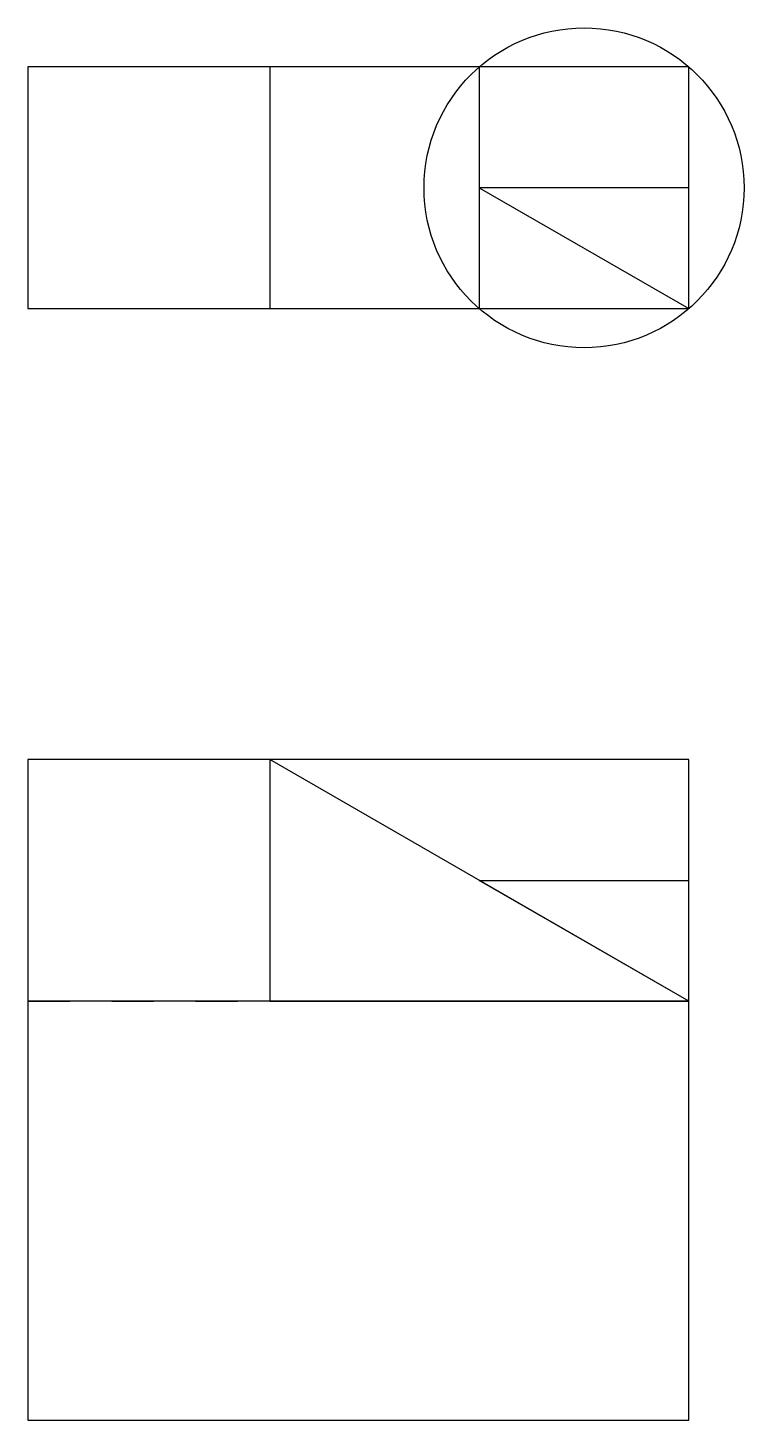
# Model space of a CAD drawing. Header units: millimetres. Extents: x 0 to 1.71, y 0 to 3.32.
import ezdxf

# ---------------------------------------------------------------- set-up
doc = ezdxf.new("R2010")
doc.units = ezdxf.units.MM
doc.linetypes.add('ACAD_ISO03W100', pattern=[30, 12, -18])
for name, color, linetype in [('Circulo_The Son_Inv_Phi2', 132, 'Continuous'), ('Cuadrado_CS.Lis', 82, 'Continuous'), ('Cuadrado_CS.LIS-1', 3, 'Continuous'), ('Diagonal_0.5773', 229, 'Continuous'), ('Diagonal_del_Misterio', 4, 'Continuous'), ('Diagonal_Sustancia', 34, 'Continuous'), ('Recta de un medio', 229, 'Continuous'), ('Rectangulo alquimico CS-LIS', 1, 'Continuous'), ('Rectangulo_Secreto_05773', 1, 'Continuous'), ('Rectángulo Hermetico generador CS-LIS', 5, 'Continuous'), ('Rectángulo_Sustancia', 176, 'Continuous')]:
    doc.layers.add(name, color=color, linetype=linetype)

msp = doc.modelspace()

# ---------------------------------------------------------------- linework, layer by layer
at = {"layer": 'Circulo_The Son_Inv_Phi2'}
msp.add_circle((1.3271, 2.9422), 0.3818, dxfattribs=at)
at = {"layer": 'Cuadrado_CS.Lis'}
msp.add_lwpolyline([(0, 0), (1.5771, 0), (1.5771, 1.5771), (0, 1.5771)], close=True, dxfattribs=at)
at = {"layer": 'Cuadrado_CS.LIS-1'}
msp.add_lwpolyline([(1.0771, 2.6537), (1.5771, 2.6537), (1.5771, 3.2308), (1.0771, 3.2308)], close=True, dxfattribs=at)
at = {"layer": 'Diagonal_0.5773'}
msp.add_line((1.5771, 1), (1.0771, 1.2886), dxfattribs=at)
at = {"layer": 'Diagonal_del_Misterio'}
msp.add_line((1.5771, 1), (0.5771, 1.5771), dxfattribs=at)
at = {"layer": 'Diagonal_Sustancia'}
msp.add_line((1.0771, 2.9422), (1.5771, 2.6537), dxfattribs=at)
at = {"layer": 'Recta de un medio'}
msp.add_line((1.0771, 1.2886), (1.5771, 1.2886), dxfattribs=at)
at = {"layer": 'Rectangulo alquimico CS-LIS'}
msp.add_lwpolyline([(1.5771, 3.2308), (0, 3.2308), (0, 2.6537), (1.5771, 2.6537)], close=True, dxfattribs=at)
at = {"layer": 'Rectangulo alquimico CS-LIS', "color": 3, "linetype": 'ACAD_ISO03W100', "ltscale": 0.003}
msp.add_lwpolyline([(0, 1), (1.5771, 1), (1.5771, 1.5771), (0, 1.5771)], close=True, dxfattribs=at)
at = {"layer": 'Rectangulo_Secreto_05773'}
for points in [[(0.5771, 2.6537), (1.5771, 2.6537), (1.5771, 3.2308), (0.5771, 3.2308)], [(0.5771, 1), (1.5771, 1), (1.5771, 1.5771), (0.5771, 1.5771)]]:
    msp.add_lwpolyline(points, close=True, dxfattribs=at)
at = {"layer": 'Rectángulo Hermetico generador CS-LIS'}
msp.add_lwpolyline([(0, 0), (1.5771, 0), (1.5771, 1), (0, 1)], close=True, dxfattribs=at)
at = {"layer": 'Rectángulo_Sustancia'}
msp.add_lwpolyline([(1.0771, 2.6537), (1.5771, 2.6537), (1.5771, 2.9422), (1.0771, 2.9422)], close=True, dxfattribs=at)

doc.saveas('drawing.dxf')
